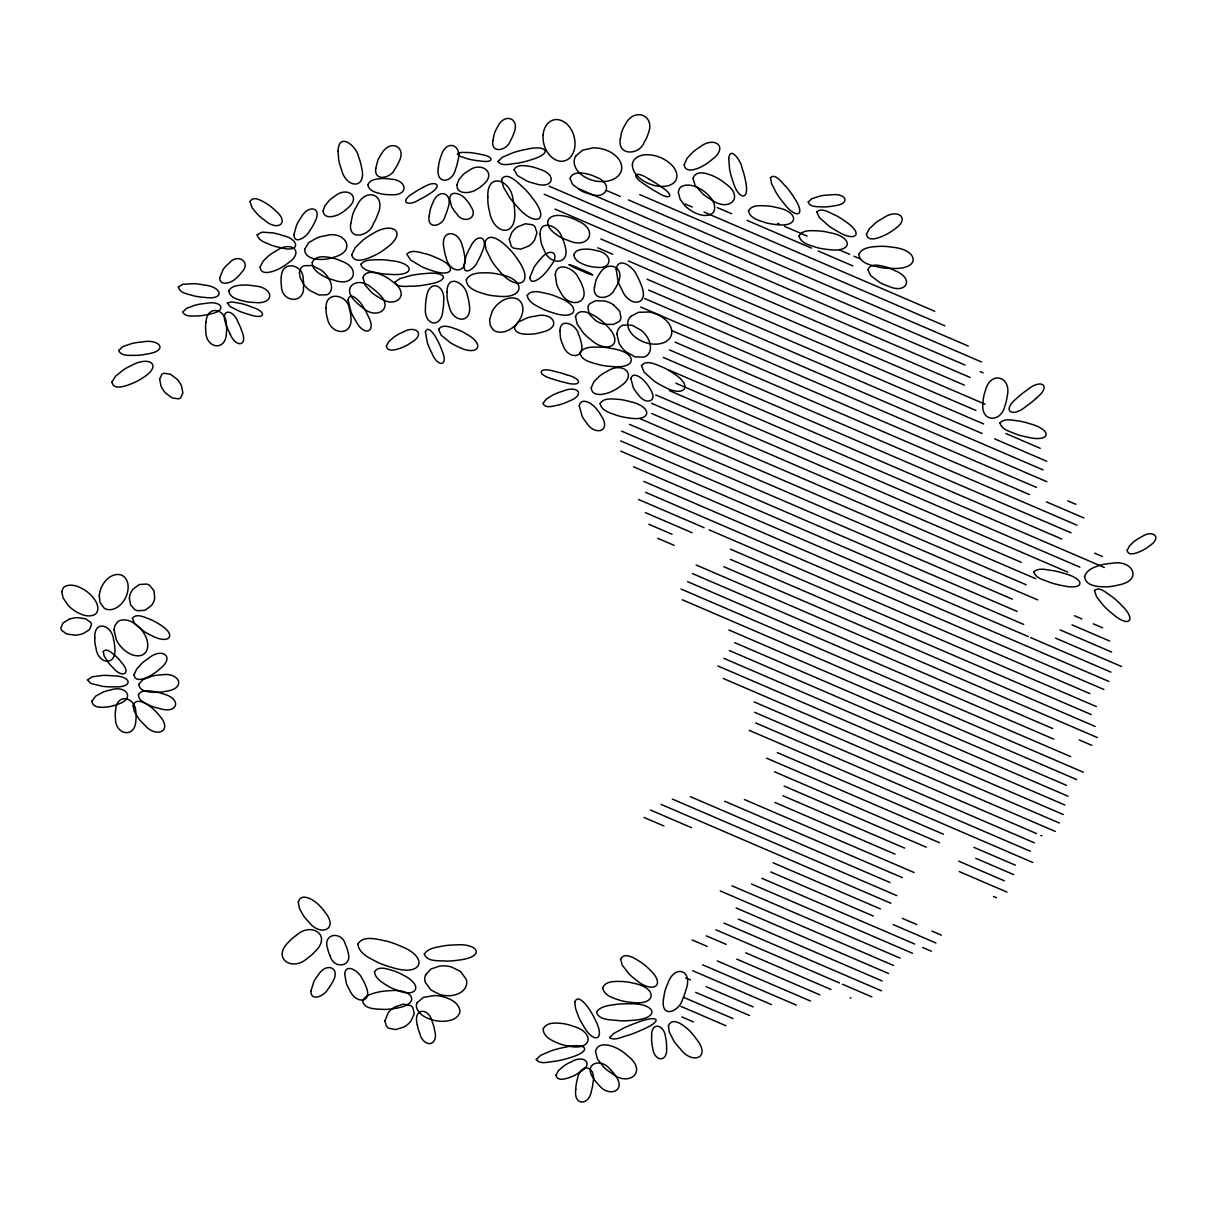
<?xml version="1.0" encoding="UTF-8"?>
<svg xmlns="http://www.w3.org/2000/svg" width="1217" height="1217" viewBox="0 0 1217 1217"><rect width="100%" height="100%" fill="white"/><g stroke="black" fill="none" stroke-linecap="round" stroke-linejoin="round"><path stroke-width="1.5" d="M1035.941 398.476C1052.599 385.302 1040.763 378.168 1027.072 390.079A92.614 78.466 18.1 0 0 1017.275 397.868C1000.617 411.027 1012.468 418.176 1026.144 406.265A92.614 78.466 18.1 0 0 1035.941 398.476M296.172 935.462C311.156 921.375 332.591 935.234 314.792 951.831A50.186 42.519 18.1 0 1 307.521 958.159C292.521 972.246 271.102 958.388 288.901 941.791A50.186 42.519 18.1 0 1 296.172 935.462M423.166 187.403C435.853 179.325 444.175 185.44 428.734 194.248A83.714 70.921 18.1 0 1 419.667 199.466C406.995 207.559 398.659 201.429 414.115 192.621A83.714 70.921 18.1 0 1 423.166 187.403M69.126 619.24L62.888 623.104L60.865 628.033A6.115 5.172 18.1 0 0 61.702 630.391L66.707 633.981L74.724 635.168A25.481 21.587 18.1 0 0 83.197 633.555L89.434 629.676L91.442 624.762A6.115 5.172 18.1 0 0 90.621 622.389L85.601 618.814L77.584 617.627A25.481 21.587 18.1 0 0 69.126 619.24M566.422 374.699C583.841 379.156 581.848 387.691 564.384 382.336A83.714 70.921 18.1 0 1 553.294 379.202C535.876 374.745 537.868 366.211 555.317 371.565A83.714 70.921 18.1 0 1 566.422 374.699M777.465 223.304L779.367 224.111M784.478 226.316L807.145 236.068M839.684 250.063L849.725 254.383M853.984 256.209L859.978 258.795M717.239 207.575L731.539 213.72M747.116 220.429L811.556 248.146M818.143 250.976L852.889 265.93M685.171 203.969L692.275 207.012M704.05 212.077L934.793 311.324M639.701 194.583L944.894 325.852M606.264 190.384L620.32 196.424M628.383 199.907L968.245 346.069M578.486 188.62L981.541 361.981M549.126 186.171L965.066 365.07M980.217 371.596L983.123 372.828M544.212 194.233L970.071 377.407M555.058 209.081L588.982 223.669M589.88 224.065L964.396 385.135M600.833 238.958L985.025 404.196M597.76 247.812L612.805 254.277M628.474 261.016L975.943 410.464M647.018 279.18L983.671 423.972M1005.881 433.526L1040.246 448.312M648.661 290.072L982.104 433.48M994.639 438.865L1046.772 461.289M644.675 298.53L1043.106 469.899M640.674 306.988L663.082 316.618M664.193 317.105L1046.894 481.704M672.484 330.857L1036.534 487.439M1067.72 500.841L1075.813 504.325M675.07 342.144L1029.506 494.589M1046.361 501.845L1083.875 517.97M669.396 349.887L1076.923 525.166M663.28 357.433L1071.006 532.803M668.574 369.892L1061.802 539.025M1094.661 553.157L1102.404 556.488M675.861 383.203L1104.351 567.502M669.426 390.611L1079.844 567.137M655.689 394.886L1067.72 572.112M651.551 403.283L1021.352 562.345M651.719 413.537L1035.682 578.683M639.594 418.511L1026.144 584.769M629.554 424.368L1037.675 599.905M1074.413 615.711L1081.852 618.905M1093.292 623.819L1102.617 627.835M621.613 431.137L1012.331 599.175M1072.04 624.869L1109.691 641.055M620.685 440.919L1017.199 611.451M1060.068 629.889L1111.608 652.069M620.776 451.127L1023.68 624.427M1055.535 638.119L1121.602 666.536M633.479 466.78L1028.319 636.597M1030.647 637.602L1110.969 672.149M643.763 481.384L1108.915 681.444M645.573 492.337L1103.88 689.461M638.56 499.502L704.08 527.676M709.085 529.836L1089.854 693.614M645.497 512.661L692.138 532.727M730.413 549.186L1096.365 706.59M648.828 524.268L672.058 534.278M730.383 559.364L1091.269 714.577M657.743 538.294L674.127 545.338M723.841 566.726L1095.178 726.443M696.139 564.992L1097.384 737.563M692.397 573.557L1052.72 728.542M1079.236 739.936L1091.816 745.352M687.544 581.65L1053.755 739.16M681.079 589.058L1070.686 756.624M682.22 599.722L1083.313 772.232M728.861 629.965L1076.741 779.595M734.627 642.622L1066.488 785.361M729.318 650.517L1067.994 796.192M723.826 658.336L1064.89 805.03M717.878 665.958L1063.323 814.538M723.263 678.462L1059.322 822.996M754.221 701.95L1055.322 831.454M754.692 712.325L1036.473 833.523M1040.839 835.41L1041.828 835.836M755.59 722.898L1034.328 842.788M749.231 730.352L1030.343 851.246M777.45 752.654L1032.701 862.442M766.558 758.161L943.525 834.269M973.859 847.321L1015.343 865.165M774.438 771.73L939.539 842.742M975.76 858.32L1013.639 874.612M784.128 786.076L926.213 847.184M958.722 861.164L1004.39 880.819M782.881 795.72L904.642 848.097M959.179 871.539L1007.037 892.122M774.955 802.49L895.058 854.151M993.513 896.503L996.404 897.735M744.408 799.539L914.089 872.513M724.663 801.227L902.436 877.685M690.358 796.648L889.946 882.492M672.347 799.082L896.746 895.59M661.044 804.391L890.89 903.257M650.395 809.99L691.469 827.666M773.023 862.747L880.423 908.932M902.314 918.348L916.827 924.585M931.857 931.051L941.38 935.158M644.036 817.444L663.965 826.008M770.802 871.965L873.289 916.051M893.202 924.601L915.945 934.397M916.933 934.823L935.964 943.008M761.827 878.278L914.804 944.088M922.669 947.465L931.37 951.207M751.452 883.998L912.476 953.261M731.995 885.824L900.063 958.098M720.236 890.935L893.521 965.461M736.148 907.958L888.532 973.509M738.293 919.063L882.203 980.963M723.887 923.049L881.534 990.851M715.885 929.788L839.441 982.925M842.59 984.279L871.859 996.875M706.332 935.858L726.184 944.392M745.778 952.82L830.952 989.451M850.196 997.727L850.972 998.062M692.154 939.935L707.168 946.4M736.757 959.118L819.908 994.882M717.285 960.928L810.537 1001.043M702.62 964.807L796.314 1005.105M692.656 970.694L771.426 1004.573M685.597 977.844L690.435 979.913M706.149 986.683L753.171 1006.9M695.622 992.327L749.52 1015.51M683.741 997.392L732.953 1018.568M680.881 1006.353L725.94 1025.733M681.839 1016.94L693.462 1021.945M648.722 178.96C635.411 170.167 629.843 175.142 644.584 184.36A100.326 84.992 18.1 0 0 656.906 192.119C670.202 200.927 675.77 195.937 661.029 186.733A100.326 84.992 18.1 0 0 648.722 178.96M362.879 307.764C376.661 320.527 395.023 308.16 378.487 293.54A36.358 30.805 18.1 0 0 371.763 287.851C357.981 275.088 339.604 287.455 356.155 302.09A36.358 30.805 18.1 0 0 362.879 307.764M613.535 304.843L619.681 311.187L620.989 317.987A10.025 8.504 18.1 0 1 619.088 321.486L613.429 324.437L604.362 324.254A22.864 19.381 18.1 0 1 595.341 320.36L589.195 314.016L587.887 307.216A10.025 8.504 18.1 0 1 589.789 303.718L595.448 300.766L604.499 300.964A22.864 19.381 18.1 0 1 613.535 304.843M615.254 1075.463C627.287 1090.812 608.743 1097.932 599.068 1085.184A33.3 28.204 18.1 0 1 594.139 1079.312C582.091 1063.962 600.65 1056.843 610.326 1069.591A33.3 28.204 18.1 0 1 615.254 1075.463M230.18 334.021C235.231 347.514 248.496 347.134 241.803 331.085A57.716 48.893 18.1 0 0 237.832 321.82C232.782 308.327 219.516 308.707 226.21 324.756A57.716 48.893 18.1 0 0 230.18 334.021M330.203 955.984C333.656 969.782 353.219 966.907 347.925 951.983A33.026 27.976 18.1 0 0 345.339 944.377C341.886 930.579 322.322 933.454 327.616 948.378A33.026 27.976 18.1 0 0 330.203 955.984M462.551 246.884C459.478 229.602 439.611 228.355 444.007 248.618A48.923 41.439 18.1 0 0 445.863 256.665C448.951 273.947 468.819 275.194 464.422 254.931A48.923 41.439 18.1 0 0 462.551 246.884M417.294 1024.79C412.73 1008.208 428.475 1006.642 432.248 1021.808A46.185 39.127 18.1 0 1 434.591 1030.114C439.17 1046.696 423.41 1048.263 419.637 1033.096A46.185 39.127 18.1 0 1 417.309 1024.79M348.062 300.021L351.12 312.176A64.273 54.446 18.1 0 0 355.866 320.938C363.807 337.17 377.498 332.591 367.869 315.507A64.273 54.446 18.1 0 0 363.107 306.73C360.993 302.394 350.024 289.889 348.062 300.021M570.073 178.503L572.629 184.512L581.483 190.963A34.38 29.132 18.1 0 0 589.241 193.822C606.948 200.881 614.083 183.387 595.767 176.982A34.38 29.132 18.1 0 0 587.994 174.107C582.319 172.814 572.112 171.156 570.073 178.503M114.002 629.737L116.315 639.716A32.631 27.641 18.1 0 0 121.183 646.988C125.975 652.251 133.018 656.921 140.442 655.598A9.995 8.473 18.1 0 0 143.971 654.001C149.387 649.665 148.17 641.526 145.447 636.004A32.631 27.641 18.1 0 0 140.579 628.733C135.787 623.469 128.743 618.799 121.32 620.122A9.995 8.473 18.1 0 0 117.79 621.735L114.885 625.538L114.002 629.737M501.571 179.553L503.61 187.464L509.953 197.96A87.624 74.237 18.1 0 0 517.666 207.073C533.822 226.621 551.56 222.148 532.498 198.082A87.624 74.237 18.1 0 0 524.786 188.97C519.72 184.634 506.85 169.969 501.571 179.553M575.747 1089.443C573.45 1106.42 589.378 1105.675 591.508 1090.523A54.369 46.048 18.1 0 0 592.953 1082.978C596.817 1066.001 580.479 1061.483 577.345 1079.403A54.369 46.048 18.1 0 0 575.884 1086.933L575.747 1089.443M219.668 277.917C219.76 286.756 231.565 282.831 235.413 278.815A39.248 33.255 18.1 0 0 241.59 272.38C251.995 262.035 237.376 252.832 229.298 263.055A39.248 33.255 18.1 0 0 223.122 269.489L219.668 277.917M293.936 234.562C294.164 245.819 307.353 236.144 309.696 230.804A60.257 51.053 18.1 0 0 314.26 223.076C323.479 207.179 308.312 203.802 301.071 217.569A60.257 51.053 18.1 0 0 296.522 225.297L293.936 234.562M384.907 1020.789L386.397 1026.144A7.287 6.161 18.1 0 0 388.755 1028.243L395.86 1029.582L404.15 1026.889A28.31 23.99 18.1 0 0 410.996 1021.017L414.252 1013.822L412.837 1007.6A7.287 6.161 18.1 0 0 410.479 1005.501L403.375 1004.162L395.084 1006.855A28.31 23.99 18.1 0 0 388.238 1012.727L384.907 1020.789M799.052 235.992C800.847 243.735 810.933 245.469 817.413 247.69A60.576 51.312 18.1 0 0 827.834 249.47C853.376 253.227 853.421 236.828 829.72 232.675A60.576 51.312 18.1 0 0 819.3 230.895C812.819 230.88 802.581 229.085 799.052 235.992M982.986 402.568C980.05 422.466 1001.302 423.364 1005.044 405.352A53.685 45.47 18.1 0 0 1007.128 396.559C1012.194 376.388 990.258 369.998 985.314 390.824A53.685 45.47 18.1 0 0 983.214 399.617L982.986 402.568M678.31 192.149L680.136 199.299L684.928 205.703A32.585 27.595 18.1 0 0 691.804 211.104C697.508 214.405 705.039 217.311 711.367 214.055A8.732 7.393 18.1 0 0 713.74 211.682C716.707 205.673 712.219 199.086 708.111 194.842A32.585 27.595 18.1 0 0 701.22 189.426C695.515 186.125 688.001 183.235 681.672 186.49A8.732 7.393 18.1 0 0 679.299 188.848L678.31 192.149M298.332 902.223L299.428 908.262L303.185 915.306A44.588 37.773 18.1 0 0 308.92 922.075C319.995 936.892 339.345 929.605 325.061 912.294A44.588 37.773 18.1 0 0 319.326 905.524C314.914 900.55 300.903 891.422 298.332 902.223M487.819 196.987L487.819 200.501A65.459 55.45 18.1 0 0 489.462 211.347C493.235 234.927 517.103 238.471 514.639 210.587A65.459 55.45 18.1 0 0 512.996 199.74C511.52 180.162 486.815 170.897 487.819 196.987M602.704 987.824C604.028 996.023 614.311 998.396 621.05 1000.648A53.685 45.47 18.1 0 0 631.517 1002.397C657.271 1005.957 657.378 987.474 633.601 983.26A53.685 45.47 18.1 0 0 623.134 981.511C616.441 981.465 605.777 980.293 602.704 987.824M540.059 234.075L540.88 241.605A41.667 35.293 18.1 0 0 543.862 249.455C549.354 266.188 571.564 265.306 564.749 245.043A41.667 35.293 18.1 0 0 561.767 237.193C559.44 226.742 540.226 218.086 540.059 234.075M616.852 333.899L619.027 343.118A28.174 23.868 18.1 0 0 625.842 351.683L635.152 356.9L643.991 357.098A10.71 9.067 18.1 0 0 647.322 355.212C651.871 351.105 650.912 343.985 648.326 339.071A28.174 23.868 18.1 0 0 641.496 330.492L632.186 325.274L623.347 325.091A10.71 9.067 18.1 0 0 620.016 326.962L617.795 329.974L616.852 333.899M867.919 269.565L870.551 275.498L879.861 282.527A43.188 36.586 18.1 0 0 888.075 286.056C906.346 294.788 914.865 278.693 895.271 270.828A43.188 36.586 18.1 0 0 887.056 267.299C881.351 265.823 870.9 262.385 867.919 269.565M94.789 637.602L94.774 640.112A45.029 38.138 18.1 0 0 95.96 647.87C97.786 664.649 117.319 666.733 114.733 647.292A45.029 38.138 18.1 0 0 113.546 639.534C112.39 625.416 94.211 618.921 94.789 637.602M374.486 971.987C375.186 978.635 382.153 982.347 387.189 985.664A52.057 44.101 18.1 0 0 395.936 989.756C416.016 999.005 424.581 985.8 403.572 975.319A52.057 44.101 18.1 0 0 394.825 971.212C388.923 969.584 378.213 964.898 374.486 971.987M133.094 705.556L134.174 711.047L138.753 718.73A44.968 38.092 18.1 0 0 144.701 725.028C156.324 738.947 173.864 731.021 158.971 715.124A44.968 38.092 18.1 0 0 153.007 708.826C148.58 704.719 136.015 696.109 133.094 705.556M449.59 198.386L451.507 206.327A29.984 25.405 18.1 0 0 456.542 213.538C462.612 224.476 479.361 218.832 470.964 206.662A29.984 25.405 18.1 0 0 465.928 199.451C462.582 194.537 450.67 189.107 449.59 198.386M464.012 265.336C463.327 277.172 475.999 267.375 477.536 261.533A71.194 60.318 18.1 0 0 482.023 252.025C489.477 236.737 477.034 232.128 470.431 247.051A71.194 60.318 18.1 0 0 465.944 256.544L464.012 265.336M594.398 287.471C592.451 301.299 610.523 299.458 614.524 289.494A39.127 33.148 18.1 0 0 617.993 282.952C625.964 266.934 607.207 259.282 599.327 274.175A39.127 33.148 18.1 0 0 595.858 280.716L594.398 287.471M129.367 598.323L130.538 604.758L134.555 609.398A9.143 7.743 18.1 0 0 137.764 610.782L144.975 610.28L151.273 605.686A22.271 18.864 18.1 0 0 154.681 598.475L154.118 590.93L149.737 585.438A9.143 7.743 18.1 0 0 146.527 584.054L139.331 584.556L133.018 589.15A22.271 18.864 18.1 0 0 129.611 596.36L129.367 598.323M249.972 201.626L252.117 207.864L257.715 214.557A48.604 41.18 18.1 0 0 264.256 219.912C277.461 232.128 291 223 274.723 209.993A48.604 41.18 18.1 0 0 268.181 204.639C263.617 201.946 253.516 194.614 249.972 201.626M574.759 1002.26L575.565 1008.452L578.425 1016.484A79.029 66.935 18.1 0 0 583.688 1026.205C593.698 1044.262 605.64 1040.429 595.615 1020.637A79.029 66.935 18.1 0 0 590.351 1010.901C587.963 1006.87 577.786 992.692 574.759 1002.26M61.793 591.812L63.01 597.851L68.213 605.442A34 28.797 18.1 0 0 75.013 611.056C80.611 614.509 88.004 617.719 94.454 614.737A8.245 6.983 18.1 0 0 96.858 612.486C99.9 606.522 95.428 599.935 91.458 595.63A34 28.797 18.1 0 0 84.658 590.017C79.044 586.564 71.666 583.354 65.216 586.335A8.245 6.983 18.1 0 0 62.812 588.587L61.793 591.812M514.091 169.726L517.331 175.431L526.855 181.014A42.549 36.038 18.1 0 0 534.872 183.524C553.248 189.958 557.949 174.29 539.283 169.163A42.549 36.038 18.1 0 0 531.266 166.653C525.942 165.892 516.906 163.565 514.091 169.726M543.01 403.405C545.246 409.216 554.374 405.611 558.983 404.926A61.854 52.392 18.1 0 0 569.039 401.154C586.335 394.567 577.269 384.998 563.212 391.068A61.854 52.392 18.1 0 0 553.157 394.84L546.327 399.009L543.01 403.405M693.021 178.321L695.059 185.243L702.97 194.081A45.683 38.701 18.1 0 0 711.382 199.725C729.059 212.853 745.656 197.093 724.967 183.28A45.683 38.701 18.1 0 0 716.554 177.636C710.135 174.32 696.291 168.494 693.021 178.321M529.791 277.582C530.673 286.284 541.58 277.385 544.303 274.023A67.863 57.488 18.1 0 0 550.708 265.915C561.448 252.406 549.536 246.808 540.409 259.236A67.863 57.488 18.1 0 0 534.004 267.344L529.791 277.582M406.889 254.277L410.677 260.073L421.797 266.721A66.707 56.514 18.1 0 0 431.153 270.296C453.013 278.48 458.459 266.477 436.249 257.685A66.707 56.514 18.1 0 0 426.893 254.11C420.915 253.03 411.422 248.587 406.889 254.277M620.259 139.255C617.384 156.187 639.594 155.289 644.204 142.237A45.683 38.701 18.1 0 0 647.931 134.357C656.419 115.189 633.935 106.533 625.279 124.606A45.683 38.701 18.1 0 0 621.568 132.501L620.259 139.255M338.037 150.999L338.676 159.746A61.261 51.89 18.1 0 0 341.353 169.102C345.841 189.076 367.899 189.852 361.327 166.364A61.261 51.89 18.1 0 0 358.635 157.008C356.885 146.466 338.904 131.132 338.037 150.999M429.175 216.033C426.619 230.363 443.384 226.271 445.209 215.683A50.369 42.671 18.1 0 0 447.75 208.761C454.002 192.697 438.105 187.266 432.628 203.391A50.369 42.671 18.1 0 0 430.088 210.313L429.175 216.033M498.057 161.435C501.723 167.201 511.688 163.382 517.484 163.23A98.607 83.532 18.1 0 0 530.886 159.853C554.283 153.038 546.053 144.443 526.383 149.341A98.607 83.532 18.1 0 0 512.981 152.718L502.423 157.236L498.057 161.435M748.516 210.967C749.824 218.451 759.332 220.49 765.463 222.65A53.092 44.968 18.1 0 0 775.199 224.445C799.052 228.203 799.584 211.941 777.374 207.696A53.092 44.968 18.1 0 0 767.638 205.916C761.462 205.795 751.726 204.258 748.516 210.967M326.065 308.007L326.034 310.548A36.358 30.805 18.1 0 0 327.449 318.337C330.309 335.207 353.265 336.957 350.892 317.059A36.358 30.805 18.1 0 0 349.462 309.27C348.214 294.468 325.182 290.042 326.065 308.007M344.639 973.935L346.373 983.473A42.625 36.114 18.1 0 0 349.781 990.303C355.957 1004.907 373.878 1002.945 365.526 985.466A42.625 36.114 18.1 0 0 362.134 978.62C359.852 972.277 346.115 962.069 344.639 973.935M375.734 168.539C373.984 182.2 391.357 178.032 394.856 169.102A45.029 38.138 18.1 0 0 398.628 162.424C407.589 146.223 389.653 138.738 381.484 153.951A45.029 38.138 18.1 0 0 377.711 160.629L375.734 168.539M728.694 158.727L729.622 169.361A95.534 80.931 18.1 0 0 733.06 181.713C738.232 199.938 750.448 202.037 745.367 180.116A95.534 80.931 18.1 0 0 741.929 167.763C741.472 161.922 730.094 144.747 728.694 158.727M609.656 1037.553C614.448 1041.478 623.165 1036.093 628.854 1035.119A148.352 125.67 18.1 0 0 642.074 1029.81C664.999 1019.937 657.119 1014.628 637.586 1022.432A148.352 125.67 18.1 0 0 624.367 1027.741L613.946 1033.37L609.656 1037.553M159.625 379.111L161.009 386.124A25.481 21.587 18.1 0 0 165.664 393.106L172.084 397.853L178.245 398.857A6.115 5.172 18.1 0 0 180.603 397.807L182.915 393L181.516 385.987A25.481 21.587 18.1 0 0 176.861 379.004L170.441 374.258L164.28 373.254A6.115 5.172 18.1 0 0 161.922 374.304L159.625 379.111M438.333 167.946C435.61 185.182 452.587 183.037 455.584 169.087A53.122 44.999 18.1 0 0 457.729 161.481C463.099 144.017 445.65 138.601 440.934 156.521A53.122 44.999 18.1 0 0 438.789 164.143L438.333 167.946M651.627 1036.549L651.582 1037.69A50.551 42.823 18.1 0 0 652.571 1047.259C653.62 1061.467 667.981 1063.628 666.612 1047.35A50.551 42.823 18.1 0 0 665.623 1037.782C664.878 1024.927 651.004 1020.47 651.627 1036.549M99.246 595.6L100.053 602.476L104.069 608.044A7.987 6.77 18.1 0 0 107.507 609.519C114.155 610.721 120.27 605.99 123.784 600.742A36.251 30.714 18.1 0 0 127.176 593.577C128.972 587.72 128.637 580.053 123.282 576.128A7.987 6.77 18.1 0 0 119.844 574.652C113.196 573.45 107.081 578.181 103.567 583.415A36.251 30.714 18.1 0 0 100.174 590.595L99.246 595.6M299.397 272.304L300.021 277.339L303.307 283.82A29.208 24.736 18.1 0 0 309.863 290.498L318.915 294.986L326.856 294.788A8.747 7.408 18.1 0 0 329.609 292.901C333.549 288.064 330.811 281.157 327.616 276.685A29.208 24.736 18.1 0 0 321.06 270.022L312.008 265.534L304.052 265.717A8.747 7.408 18.1 0 0 301.314 267.618L299.397 272.304M311.004 990.744C310.259 1002.549 324.909 995.536 327.845 989.269A50.369 42.671 18.1 0 0 331.937 983.047C341.947 968.047 326.521 961.156 318.017 975.289A50.369 42.671 18.1 0 0 313.925 981.511L311.004 990.744M663.402 999.781C660.907 1019.161 679.527 1011.601 682.691 998.944A66.616 56.423 18.1 0 0 685.825 990.212C693.614 970.04 674.355 963.514 667.692 983.868A66.616 56.423 18.1 0 0 664.558 992.6L663.402 999.781M632.414 164.341C632.064 171.825 638.225 177.682 644.128 181.287A32.159 27.246 18.1 0 0 653.24 185.197C660.39 187.129 669.639 187.601 675.009 181.576A12.216 10.345 18.1 0 0 676.743 177.895C677.96 170.045 671.312 163.656 665.182 159.929A32.159 27.246 18.1 0 0 656.069 156.004C648.935 154.072 639.686 153.601 634.316 159.64A12.216 10.345 18.1 0 0 632.566 163.321L632.414 164.341M323.144 210.724C323.479 220.262 336.713 216.413 341.658 212.792A40.739 34.502 18.1 0 0 347.53 208.29C362.073 196.606 346.906 185.988 335.01 196.074A40.739 34.502 18.1 0 0 329.138 200.577L324.924 205.764L323.144 210.724M351.743 254.703C354.101 265.61 370.074 257.578 376.449 254.505A77.599 65.733 18.1 0 0 385.713 248.511C408.942 232.006 392.133 220.916 372.6 233.786A77.599 65.733 18.1 0 0 363.335 239.764L355.166 247.66L351.743 254.703M446.974 291.806L447.095 297.115A47.874 40.557 18.1 0 0 448.936 305.437C452.024 323.296 473.322 324.711 469.153 303.718A47.874 40.557 18.1 0 0 467.328 295.396C465.715 282.983 447.308 272.851 446.974 291.806M492.839 140.624C490.603 154.407 507.595 150.406 510.334 140.822A46.14 39.096 18.1 0 0 513.483 134.144C521.074 118.262 504.279 111.858 497.418 127.237A46.14 39.096 18.1 0 0 494.269 133.916L492.839 140.624M579.246 405.778L582.243 416.518A39.187 33.194 18.1 0 0 586.518 422.725C594.55 436.142 611.847 431.807 601.274 415.834A39.187 33.194 18.1 0 0 597.015 409.627C593.774 404.668 581.437 395.844 579.246 405.778M350.755 223.548C347.819 241.422 369.816 236.174 373.33 223.776A60.257 51.053 18.1 0 0 377.422 215.105C387.28 194.507 365.587 186.231 356.718 206.19A60.257 51.053 18.1 0 0 352.611 214.861L350.755 223.548M527.22 295.457C528.421 302.866 537.153 305.969 542.995 309.179A62.554 52.985 18.1 0 0 552.974 312.784C576.447 320.984 582.304 306.456 558.694 297.541A62.554 52.985 18.1 0 0 548.715 293.936C542.25 292.825 531.616 288.672 527.22 295.457M536.286 1059.475C540.074 1065.271 550.236 1061.315 556.169 1061.148A103.993 88.096 18.1 0 0 569.936 1057.679C593.942 1050.727 585.636 1042.132 565.433 1047.168A103.993 88.096 18.1 0 0 551.666 1050.651L540.789 1055.23L536.286 1059.475M595.478 1051.229L597.334 1058.851L603.769 1067.187A41.819 35.415 18.1 0 0 611.771 1073.348C628.368 1087.344 648.068 1072.071 628.368 1056.402A41.819 35.415 18.1 0 0 620.381 1050.225C613.703 1045.905 598.521 1040.2 595.478 1051.229M559.896 330.796L560.413 337.535A38.898 32.95 18.1 0 0 562.786 344.609C567.076 359.745 586.396 359.578 580.935 341.414A38.898 32.95 18.1 0 0 578.547 334.34C576.964 325.061 560.368 316.587 559.896 330.796M182.809 312.008C184.969 317.591 193.686 315.675 198.538 315.918A61.854 52.392 18.1 0 0 209.461 314.123C228.111 311.065 221.677 300.067 206.038 303.383A61.854 52.392 18.1 0 0 195.1 305.193L186.444 308.403L182.809 312.008M489.599 319.63L490.147 325.137L492.733 329.351A8.61 7.302 18.1 0 0 496.049 331.45C502.849 333.823 510.151 330.203 515.05 325.532A36.845 31.201 18.1 0 0 520.131 318.915C523.219 313.469 524.527 305.573 519.705 300.705A8.61 7.302 18.1 0 0 516.404 298.606C509.604 296.233 502.286 299.854 497.388 304.524A36.845 31.201 18.1 0 0 492.307 311.126L489.599 319.63M620.594 959.026L622.283 965.218L629.189 974.087A55.297 46.839 18.1 0 0 636.613 980.354C652.571 993.985 667.327 985.679 649.057 968.991A55.297 46.839 18.1 0 0 641.648 962.708C636.385 959.483 624.838 950.964 620.594 959.026M866.443 234.44C868.193 243.096 880.88 236.996 885.961 234.622A60.15 50.962 18.1 0 0 893.324 230.013C911.837 218.512 897.75 207.59 883.055 218.193A60.15 50.962 18.1 0 0 875.692 222.787L869.197 228.933L866.443 234.44M514.335 327.373C515.612 335.405 527.098 334.371 533.213 334.021A45.455 38.503 18.1 0 0 541.671 332.256C562.923 327.723 552.99 311.339 535.602 316.116A45.455 38.503 18.1 0 0 527.159 317.88L518.153 322.155L514.335 327.373M591.219 387.751C591.903 398.111 606.583 394.217 612.607 391.037A47.874 40.557 18.1 0 0 620.062 386.474C638.727 374.517 622.176 360.977 607.177 371.368A47.874 40.557 18.1 0 0 599.722 375.931L594.109 381.438L591.219 387.751M304.585 249.379C304.995 259.404 318.535 260.134 326.095 259.115A39.248 33.239 18.1 0 0 334.994 256.878C357.479 250.337 344.259 230.089 325.882 235.642A39.248 33.239 18.1 0 0 316.983 237.893L308.753 242.624L304.585 249.379M438.622 329.411L441.132 335.162L450.412 342.753A52.498 44.466 18.1 0 0 458.672 347.012C477.444 356.611 486.404 344.974 466.415 334.036A52.498 44.466 18.1 0 0 458.155 329.761C452.572 328.027 442.623 322.946 438.622 329.411M816.759 211.956L819.315 217.493L828.671 225.83A71.179 60.302 18.1 0 0 836.992 231.063C855.49 242.761 865.044 234.303 844.689 220.946A71.179 60.302 18.1 0 0 836.368 215.713C830.861 213.629 821.855 206.784 816.759 211.956M357.859 944.118C359.061 954.098 370.607 958.524 378.396 962.693A75.53 63.984 18.1 0 0 391.494 967.302C422.39 977.723 430.27 957.094 399.359 945.624A75.53 63.984 18.1 0 0 386.261 941.015C377.62 939.539 363.259 934.671 357.859 944.118M362.575 1001.135C364.598 1009.836 377.24 1008.908 384.298 1009.441A61.884 52.422 18.1 0 0 394.871 1008.421C421.767 1004.77 413.461 988.326 390.703 990.668A61.884 52.422 18.1 0 0 380.13 991.688C373.908 993.239 365.283 994.441 362.575 1001.135M425.387 331.876L427.456 343.011A76.062 64.425 18.1 0 0 431.792 352.9C437.314 367.367 449.271 367.215 441.862 350.298A76.062 64.425 18.1 0 0 437.527 340.395C435.853 337.048 428.247 323.965 425.387 331.876M616.213 269.474L618.053 281.218A54.354 46.048 18.1 0 0 621.948 289.752C628.946 307.931 650.608 306.197 640.994 284.504A54.354 46.048 18.1 0 0 637.1 275.985C634.65 268.227 618.342 254.977 616.213 269.474M132.349 618.358L134.737 623.758L143.591 631.182A54.369 46.048 18.1 0 0 151.471 635.502C169.254 645.208 178.017 635.031 158.879 623.971A54.369 46.048 18.1 0 0 150.999 619.651C145.705 617.901 136.471 612.531 132.349 618.358M684.197 164.691C685.308 174.67 699.501 168.22 704.643 164.964A57.99 49.121 18.1 0 0 711.793 159.746C729.698 146.603 713.847 135.452 699.547 147.318A57.99 49.121 18.1 0 0 692.397 152.551L686.997 158.423L684.197 164.691M367.899 184.725C368.614 191.388 377.24 192.91 382.594 194.142A37.484 31.764 18.1 0 0 390.474 194.69C409.642 196.241 407.406 179.462 390.17 179.082A37.484 31.764 18.1 0 0 382.305 178.519C377.3 178.914 369.938 179.188 367.899 184.725M484.959 242.031L486.07 249.607L491.622 260.803A74.496 63.101 18.1 0 0 499.031 270.448C514.441 290.969 536.21 286.025 518.153 260.164A74.496 63.101 18.1 0 0 510.744 250.519C505.557 244.815 490.071 229.785 484.959 242.031M509.284 239.308L511.277 246.245A7.561 6.404 18.1 0 0 513.802 248.192L520.846 249.166L528.604 246.093A26.211 22.195 18.1 0 0 534.613 239.962L536.986 232.721L534.932 226.666A7.561 6.404 18.1 0 0 532.422 224.719L525.379 223.761L517.605 226.818A26.211 22.195 18.1 0 0 511.596 232.949L509.284 239.308M555.271 274.631L556.717 284.428A38.777 32.844 18.1 0 0 560.52 292.065C567.791 308.327 590.93 305.406 582.137 285.387A38.777 32.844 18.1 0 0 578.334 277.765C574.835 268.881 556.899 260.225 555.271 274.631M362.955 277.719L365.222 285.31L371.702 292.491A39.127 33.148 18.1 0 0 379.369 297.663C395.555 309.62 411.483 294.514 392.65 281.675A39.127 33.148 18.1 0 0 384.983 276.502C378.867 273.262 366.013 268.516 362.955 277.719M1127.155 550.419C1128.265 556.99 1137.88 552.533 1141.683 550.829A49.334 41.789 18.1 0 0 1149.517 545.885C1162.935 537.093 1152.484 529.228 1141.592 536.819A49.334 41.789 18.1 0 0 1133.757 541.778L1129.406 546.022L1127.155 550.419M543.132 134.691L543.041 136.137A35.978 30.471 18.1 0 0 544.151 145.006C546.266 152.277 551.56 159.533 559.364 161.085A10.801 9.143 18.1 0 0 563.851 161.04C571.153 159.488 574.865 151.562 574.987 144.686A35.978 30.471 18.1 0 0 573.876 135.817C571.762 128.546 566.468 121.289 558.664 119.738A10.801 9.143 18.1 0 0 554.176 119.783C547.407 121.198 543.634 128.272 543.132 134.691M600.103 403.557C601.472 411.118 611.208 413.156 617.369 415.575A59.116 50.08 18.1 0 0 627.44 417.735C651.916 422.451 653.316 406.752 630.193 401.64A59.116 50.08 18.1 0 0 620.122 399.495C613.764 399.222 603.936 397.031 600.103 403.557M573.922 254.642C574.181 261.031 581.68 263.754 586.807 265.565A33.026 27.976 18.1 0 0 595.661 267.147C613.703 270.068 612.623 252.969 596.802 250.717A33.026 27.976 18.1 0 0 587.933 249.135C583.11 249.044 575.702 249.074 573.922 254.642M575.489 316.572L577.147 323.996L583.202 332.743A50.003 42.367 18.1 0 0 590.808 339.665C607.1 354.543 625.675 344.883 607.116 326.065A50.003 42.367 18.1 0 0 599.525 319.143C593.653 314.762 579.444 306.212 575.489 316.572M87.457 679.923L90.925 683.528L102.745 686.358A66.129 56.028 18.1 0 0 114.489 686.814C134.007 687.772 131.33 675.922 113.82 675.922A66.129 56.028 18.1 0 0 102.076 675.465L92.294 676.804L87.457 679.923M630.832 378.487L633.296 387.554A36.829 31.201 18.1 0 0 638.408 394.795C645.253 405.367 658.701 401.99 650.197 389.075A36.829 31.201 18.1 0 0 645.086 381.834C642.317 378.259 632.992 370.987 630.832 378.487M1094.463 590.564L1096.623 596.908L1103.773 605.914A78.375 66.403 18.1 0 0 1112.384 613.733C1129.026 628.474 1137.499 620.274 1120.933 604.666A78.375 66.403 18.1 0 0 1112.338 596.862C1107.668 594.185 1099.423 585.468 1094.463 590.564M1084.606 576.539C1085.488 586.746 1099.636 586.929 1107.455 586.792A50.186 42.519 18.1 0 0 1117.86 585.134C1144.01 580.692 1132.692 558.725 1111.06 563.425A50.186 42.519 18.1 0 0 1100.655 565.084C1094.479 566.97 1086.568 569.617 1084.606 576.539M134.053 674.796C135.133 684 148.246 677.215 152.794 674.248A58.522 49.578 18.1 0 0 159.442 669.213C176.085 656.678 161.709 646.927 148.428 658.382A58.522 49.578 18.1 0 0 141.78 663.417L136.745 668.985L134.053 674.796M668.422 1025.825L669.274 1032.016L673.838 1040.976A54.354 46.048 18.1 0 0 680.014 1048.537C691.834 1065.103 711.915 1058.197 696.398 1039.059A54.354 46.048 18.1 0 0 690.222 1031.484C685.673 1026.661 672.484 1015.602 668.422 1025.825M858.761 254.444C860.115 264.013 872.893 265.641 880.606 267.527A61.519 52.118 18.1 0 0 892.38 268.425C921.786 269.702 918.348 249.302 892.152 247.203A61.519 52.118 18.1 0 0 880.378 246.29C873.061 246.853 862.275 246.625 858.761 254.444M118.734 350.45C121.137 356.992 131.36 355.014 137.019 355.379A64.273 54.446 18.1 0 0 147.394 353.934C169.391 350.679 159.123 338.493 142.587 341.962A64.273 54.446 18.1 0 0 132.212 343.407L122.765 346.602L118.734 350.45M547.665 221.479C547.437 228.674 554.389 233.466 559.881 236.798A38.898 32.95 18.1 0 0 568.719 240.601C588.587 249.789 599.068 229.83 577.984 221.007A38.898 32.95 18.1 0 0 569.13 217.204C562.437 215.303 550.632 212.99 547.665 221.479M556.032 1075.098C556.869 1082.187 567.259 1078.399 571.518 1076.786A47.737 40.435 18.1 0 0 580.037 1072.086C594.626 1063.597 583.643 1054.394 571.823 1061.62A47.737 40.435 18.1 0 0 563.319 1066.32L558.542 1070.534L556.032 1075.098M1033.735 571.975C1035.865 578.729 1045.053 580.144 1050.849 582.73A77.873 65.961 18.1 0 0 1060.828 585.286C1084.758 591.188 1086.751 579.292 1063.597 573.253A77.873 65.961 18.1 0 0 1053.603 570.697C1047.411 570.21 1038.633 566.97 1033.735 571.975M456.968 184.649C456.269 195.192 470.918 193.533 476.79 189.335A35.795 30.319 18.1 0 0 482.845 184.954C497.707 173.133 481.263 160.918 468.819 170.608A35.795 30.319 18.1 0 0 462.779 174.974L459.083 179.34L456.968 184.649M641.465 365.632L644.052 372.098L654.183 381.104A63.056 53.411 18.1 0 0 663.341 386.397C683.848 398.263 694.953 386.504 672.682 372.843A63.056 53.411 18.1 0 0 663.524 367.549C657.302 365.313 646.516 358.817 641.465 365.632M770.437 177.697L771.563 183.645L776.005 192.408A90.408 76.58 18.1 0 0 783.733 203.117C795.02 218.695 807.145 217.371 794.26 197.869A90.408 76.58 18.1 0 0 786.532 187.175C782.774 183.904 775.503 172.51 770.437 177.697M808.24 202.007C809.837 207.635 818.402 206.479 823.072 206.981A55.084 46.657 18.1 0 0 833.645 205.901C851.626 204.06 846.271 192.621 830.983 194.887A55.084 46.657 18.1 0 0 820.395 195.967L811.922 198.614L808.24 202.007M999.978 422.953C1001.667 430.012 1011.053 431.776 1016.88 434.408A70.723 59.907 18.1 0 0 1026.844 437.025C1050.758 443.003 1053.146 429.997 1029.993 423.79A70.723 59.907 18.1 0 0 1020.013 421.173C1013.776 420.656 1004.679 417.522 999.978 422.953M103.232 651.582L104.084 655.765L107.507 661.516A47.265 40.039 18.1 0 0 113.5 668.179C121.639 678.158 131.999 674.294 121.776 662.793A47.265 40.039 18.1 0 0 115.782 656.13C112.785 653.894 106.487 647.109 103.232 651.582M386.382 345.947C387.189 353.189 397.929 349.081 402.249 347.499A51.297 43.447 18.1 0 0 411.103 342.662C426.3 333.99 415.24 324.711 402.949 332.165A51.297 43.447 18.1 0 0 394.095 336.987L389.09 341.308L386.382 345.947M228.872 290.848C229.526 298.195 239.232 299.854 245.058 301.451A45.455 38.503 18.1 0 0 253.973 302.425C275.453 305.148 274.19 287.151 254.475 285.98A45.455 38.503 18.1 0 0 245.56 285.006C239.932 285.265 231.717 284.93 228.872 290.848M281.31 277.05L281.157 278.252A36.206 30.668 18.1 0 0 281.462 285.752C280.944 302.151 304.387 304.98 303.52 286.953A36.206 30.668 18.1 0 0 303.2 279.454C303.854 264.104 281.507 259.571 281.31 277.05M91.944 701.144C92.614 709.009 104.099 707.427 109.636 706.621A42.625 36.114 18.1 0 0 117.228 704.445C136.365 698.801 125.883 684.517 110.443 690.024A42.625 36.114 18.1 0 0 102.852 692.199L95.732 696.094L91.944 701.144M260.103 266.995C260.681 276.791 274.92 271.102 280.108 268.257A56.362 47.752 18.1 0 0 287.41 263.541C305.786 251.615 290.772 240.099 276.168 250.915A56.362 47.752 18.1 0 0 268.851 255.631L263.222 261.062L260.103 266.995M312.237 262.461C311.917 269.763 319.66 274.114 325.289 277.065A38.777 32.844 18.1 0 0 334.097 280.169C354.269 287.82 361.753 267.846 341.049 261.001A38.777 32.844 18.1 0 0 332.226 257.898C325.837 256.604 315.325 254.916 312.237 262.461M360.84 264.332C363.062 271.65 373.832 271.695 380.13 273.46A74.846 63.406 18.1 0 0 390.596 274.403C416.503 276.244 414.115 262.705 390.687 260.636A74.846 63.406 18.1 0 0 380.206 259.693C373.908 260.119 365.161 258.78 360.84 264.332M205.947 322.231L205.764 323.479A41.804 35.415 18.1 0 0 205.81 331.252C205.551 348.427 225.997 352.093 226.423 332.926A41.804 35.415 18.1 0 0 226.377 325.152C226.818 309.255 207.346 303.565 205.947 322.231M424.337 954.067C426.939 962.297 439.778 960.35 446.761 961.111A80.748 68.411 18.1 0 0 457.988 960.198C486.389 957.079 478.966 942.749 454.671 944.955A80.748 68.411 18.1 0 0 443.444 945.883C436.933 947.374 428.201 947.845 424.337 954.067M111.994 382.001C113.348 391.509 127.755 385.15 133.383 383.005A69.11 58.538 18.1 0 0 141.917 378.396C163.474 365.511 149.706 355.364 131.816 365.313A69.11 58.538 18.1 0 0 123.297 369.938L115.554 376.22L111.994 382.001M257.183 234.729C258.187 240.89 266.204 242.746 271.102 245.073A55.024 46.611 18.1 0 0 280.868 247.72C300.416 253.258 299.99 239.293 282.648 235.505A55.024 46.611 18.1 0 0 272.882 232.873L262.081 232.173L257.183 234.729M115.615 709.937L115.448 711.139A39.127 33.148 18.1 0 0 115.478 718.608C115.311 735.174 135.376 738.749 135.878 720.281A39.127 33.148 18.1 0 0 135.848 712.797C136.182 697.447 117.075 691.986 115.615 709.937M543.254 1028.882C543.041 1036.96 552.503 1040.824 558.755 1043.501A44.208 37.453 18.1 0 0 568.4 1046.042C591.766 1051.427 595.509 1032.609 573.131 1026.205A44.208 37.453 18.1 0 0 563.486 1023.664C556.884 1022.934 546.692 1021.641 543.254 1028.882M138.829 684.289C139.346 692.397 150.984 692.199 157.054 692.382A45.029 38.138 18.1 0 0 165.679 691.317C187.266 688.67 179.325 671.571 161.268 674.903A45.029 38.138 18.1 0 0 152.642 675.952L143.21 679.451L138.829 684.289M227.381 303.018L230.18 306.562L239.034 311.096A71.94 60.941 18.1 0 0 249.181 314.503C264.956 320.238 267.801 311.993 251.721 307.019A71.94 60.941 18.1 0 0 241.575 303.626L231.762 301.892L227.381 303.018M466.324 279.773C466.567 289.357 478.996 292.186 486.45 294.514A56.165 47.585 18.1 0 0 497.844 296.187C526.063 299.367 525.394 278.48 499.609 274.449A56.165 47.585 18.1 0 0 488.2 272.791C480.867 272.821 470.234 272.182 466.324 279.773M580.007 352.565C581.087 361.236 593.014 362.727 599.89 364.917A65.109 55.145 18.1 0 0 611.01 366.439C638.438 369.496 637.312 352.109 612.212 348.625A65.109 55.145 18.1 0 0 601.092 347.104C594.17 347.256 584.327 345.947 580.007 352.565M138.403 694.588C138.495 701.083 146.42 703.822 151.38 706.164A42.549 36.038 18.1 0 0 159.457 708.492C178.062 714.516 182.109 698.649 163.428 693.994A42.549 36.038 18.1 0 0 155.35 691.667C149.98 691.013 141.796 689.081 138.403 694.588M394.81 282.329C397.776 288.444 408.227 285.706 414.008 286.223A97.847 82.893 18.1 0 0 427.897 284.398C452.055 280.397 445.513 270.965 424.885 273.612A97.847 82.893 18.1 0 0 410.981 275.438L399.769 278.693L394.81 282.329M426.422 297.709L426.163 299.032A56.362 47.752 18.1 0 0 425.509 307.262C423.349 325.532 441.558 329.685 442.958 309.803A56.362 47.752 18.1 0 0 443.612 301.557C445.863 284.884 428.703 278.161 426.422 297.709M596.497 1011.966C598.688 1020.926 612.531 1019.572 619.879 1020.774A83.547 70.769 18.1 0 0 631.866 1020.394C662.078 1018.659 655.522 1002.823 629.341 1003.827A83.547 70.769 18.1 0 0 617.354 1004.208C610.295 1005.455 600.97 1005.531 596.497 1011.966M178.382 286.984C179.675 293.464 188.985 294.149 194.264 295.959A60.257 51.053 18.1 0 0 204.623 297.389C225.89 300.386 221.844 286.467 204.167 285.067A60.257 51.053 18.1 0 0 193.822 283.652L182.778 284.291L178.382 286.984M457.546 153.692L460.011 156.263L468.302 159.016A70.89 60.044 18.1 0 0 480.304 160.979C494.467 163.413 494.376 156.385 480.989 154.468A70.89 60.044 18.1 0 0 468.986 152.505L461.121 152.414L457.546 153.692M425.6 974.878L425.235 975.882A14.163 11.987 18.1 0 0 425.235 982.18L430.909 990.014L439.839 994.517A25.907 21.952 18.1 0 0 451.659 995.521C457.638 994.837 464.225 991.764 466.248 985.679A14.163 11.987 18.1 0 0 466.248 979.366L460.574 971.546L451.644 967.043A25.907 21.952 18.1 0 0 439.824 966.039L430.894 969.021L425.6 974.878M417.112 1002.702L416.762 1003.538A9.858 8.352 18.1 0 0 416.473 1007.098C418.237 1014.369 425.965 1018.051 432.537 1019.983A32.859 27.839 18.1 0 0 441.771 1021.322C448.236 1021.352 456.634 1019.998 459.478 1013.335A9.858 8.352 18.1 0 0 459.752 1009.775C458.003 1002.489 450.275 998.807 443.703 996.89A32.859 27.839 18.1 0 0 434.469 995.552L423.455 997.362L417.112 1002.702M575.793 155.974L575.23 157.023A15.608 13.22 18.1 0 0 574.333 163.976C575.839 171.399 582.532 176.495 589.226 179.173A29.877 25.314 18.1 0 0 602.567 181.607C609.458 181.5 617.354 179.005 620.64 172.449A15.608 13.22 18.1 0 0 621.537 165.497C620.031 158.073 613.338 152.977 606.644 150.299A29.877 25.314 18.1 0 0 593.288 147.865L582.669 150.132L575.793 155.974M630.725 316.42L629.98 317.272A14.421 12.216 18.1 0 0 627.683 323.342C627.531 330.339 632.901 336.029 638.514 339.437A28.417 24.066 18.1 0 0 650.578 343.818C657.15 344.837 664.954 343.939 669.487 338.554A14.421 12.216 18.1 0 0 671.799 332.484C671.936 325.502 666.581 319.812 660.953 316.39A28.417 24.066 18.1 0 0 648.904 312.008L638.438 312.297L630.725 316.42M569.176 264.743L572.37 266.736A90.956 77.051 18.1 0 0 574.287 267.664L587.066 273.171A83.38 70.632 18.1 0 0 589.667 274.129L592.77 274.936L589.53 272.988A90.956 77.051 18.1 0 0 587.598 272.045L574.82 266.553A83.38 70.632 18.1 0 0 572.218 265.58L569.176 264.743"/></g></svg>
